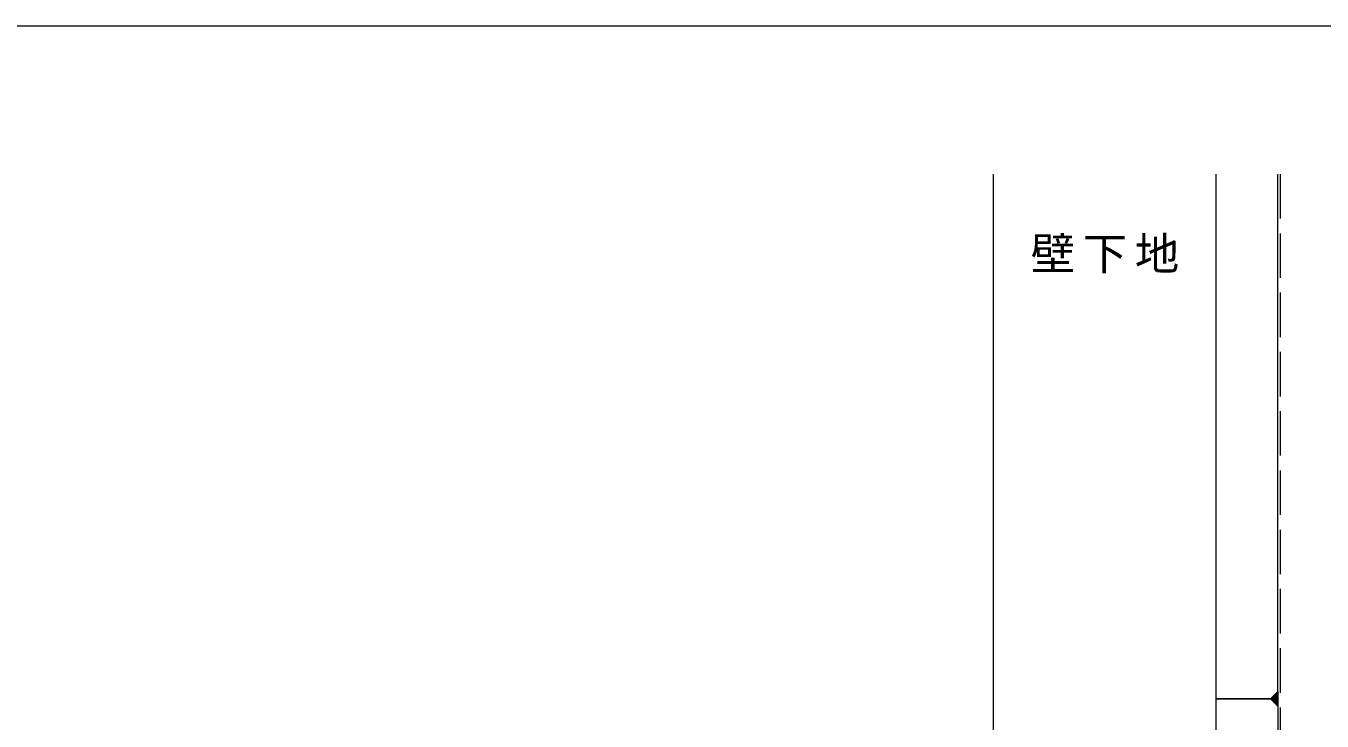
# Model space of a CAD drawing. Units: millimetres at full size, sheet at 1:3; details may follow other scales. Extents: x -423 to 423, y -292 to 292.
# Drawn here: x -244.8 to 17.5, y 151.8 to 292.5 of the extents above; entities that cross this region are included whole.
import ezdxf

# ---------------------------------------------------------------- set-up
doc = ezdxf.new("R2010")
doc.units = ezdxf.units.MM
doc.header["$LTSCALE"] = 3
doc.linetypes.add('DASHED3', pattern=[4, 3, -1])
for name, color, linetype, lineweight in [('3-0_ＫＢ製品', 7, 'Continuous', 9), ('3-1_躯体', 3, 'Continuous', 9), ('3-2_ハッチ', 7, 'Continuous', 9), ('3-5_文字', 7, 'Continuous', 9), ('3-8_他製品', 7, 'Continuous', 9), ('F-0_図面枠', 5, 'Continuous', 9)]:
    doc.layers.add(name, color=color, linetype=linetype, lineweight=lineweight)
doc.styles.add('HGｺﾞｼｯｸM', font='')
doc.styles.get('HGｺﾞｼｯｸM').set_extended_font_data('HGｺﾞｼｯｸM')

msp = doc.modelspace()

# ---------------------------------------------------------------- linework, layer by layer
at = {"layer": '3-0_ＫＢ製品', "color": 2}
for p, q in [((-4, 133.25), (-4, 156.25)), ((7, 156.25), (-4, 156.25)), ((7, 156.25), (8.5, 154.75)), ((8.5, 154.75), (8.5, 131.25))]:
    msp.add_line(p, q, dxfattribs=at)
at = {"layer": '3-1_躯体'}
for p, q in [((-4, 156.25), (-4, 262.5)), ((8.5, 157.75), (8.5, 262.5))]:
    msp.add_line(p, q, dxfattribs=at)
msp.add_lwpolyline([(-4, 156.25), (7, 156.25), (8.5, 157.75)], dxfattribs=at)
at = {"layer": '3-2_ハッチ'}
for p, q in [((7.085, 156.165), (8.5, 157.579)), ((7.227, 156.023), (8.5, 157.297)), ((7.368, 155.882), (8.5, 157.014)), ((7.51, 155.74), (8.5, 156.731)), ((7.651, 155.599), (8.5, 156.448)), ((7.792, 155.458), (8.5, 156.165)), ((7.934, 155.316), (8.5, 155.882)), ((8.075, 155.175), (8.5, 155.599)), ((8.217, 155.033), (8.5, 155.317)), ((8.358, 154.892), (8.5, 155.034)), ((8.5, 154.75), (8.5, 154.751))]:
    msp.add_line(p, q, dxfattribs=at)
at = {"layer": '3-8_他製品'}
for p, q in [((-49, -225), (-49, 262.5)), ((-4, 111.501), (-4, 262.5)), ((8.5, 157.75), (8.5, 154.75))]:
    msp.add_line(p, q, dxfattribs=at)
at = {"layer": '3-8_他製品', "linetype": 'DASHED3'}
msp.add_line((9, 262.5), (9, 130.75), dxfattribs=at)
at = {"layer": 'F-0_図面枠'}
msp.add_line((-423, 292.5), (423, 292.5), dxfattribs=at)

# ---------------------------------------------------------------- texts
at = {"layer": '3-5_文字', "insert": (-41.5, 242.375), "char_height": 6.598, "attachment_point": 7, "style": 'HGｺﾞｼｯｸM'}
msp.add_mtext('\\T1.17;壁下地', dxfattribs=at)

doc.saveas('drawing.dxf')
